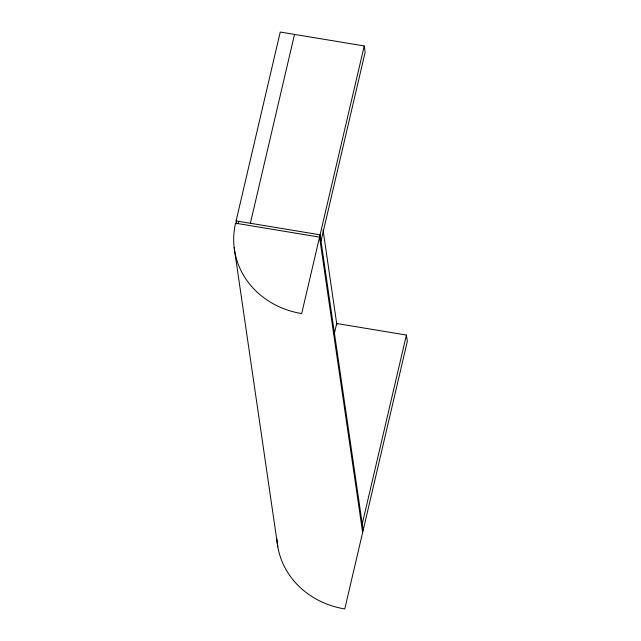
<?xml version="1.0" encoding="UTF-8"?>
<svg xmlns="http://www.w3.org/2000/svg" width="641" height="641" viewBox="0 0 641 641"><rect width="100%" height="100%" fill="white"/><g stroke="black" fill="none" stroke-linecap="round" stroke-linejoin="round"><path stroke-width="0.96" d="M236.529 223.877L236.096 220.913L280.237 32.05L364.232 45.952L365.146 52.225L321.005 241.096M238.083 223.629L238.612 221.329M250.375 223.276L294.515 34.414M364.232 45.952L301.679 313.577A86.038 77.529 -8.3 0 1 235.559 223.212L319.555 237.114L362.646 532.487M334.185 334.217L336.693 323.513L406.402 335.051L407.323 341.324L344.77 608.95A86.038 77.529 -8.3 0 1 276.888 538.849M362.261 523.913L406.402 335.051M236.096 220.913L320.091 234.814L363.183 530.195M323.048 230.015L336.886 324.851M234.149 247.522L277.825 546.909"/></g></svg>
